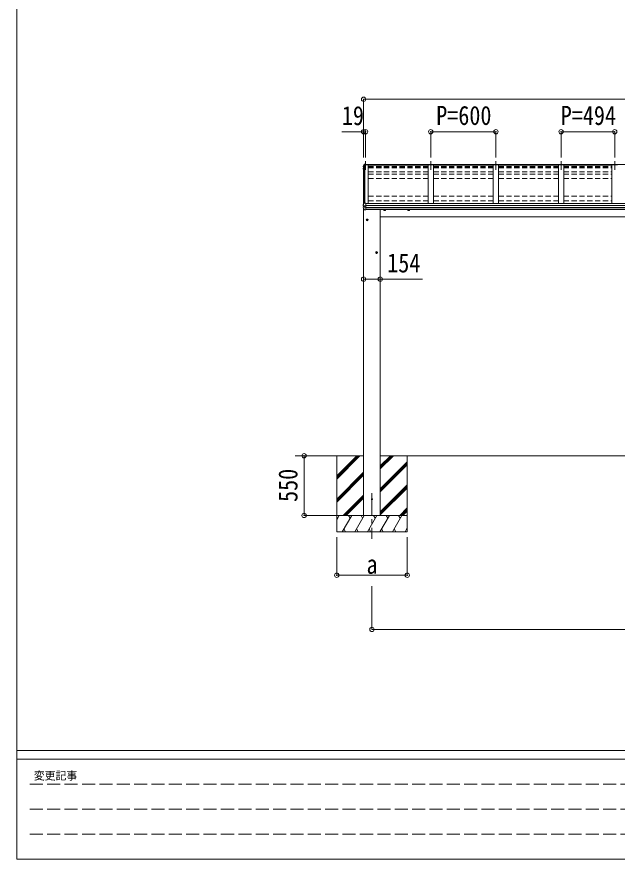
# Model space of a CAD drawing. Units: millimetres at full size, sheet at 1:40; some dimension numbers follow another scale. Extents: x -11243 to 11243, y -7760 to 7760.
# Drawn here: x -11243 to -5714, y -7760 to 0 of the extents above; entities that cross this region are included whole.
import ezdxf
from ezdxf.enums import TextEntityAlignment as Align

# ---------------------------------------------------------------- set-up
doc = ezdxf.new("R2010")
doc.units = ezdxf.units.MM
doc.header["$LTSCALE"] = 40
doc.header["$PDMODE"] = 32
doc.header["$PDSIZE"] = 40
for name, pattern in [('CHAIN1', [8, 5, -1, 1, -1]), ('DASHED1', [1.8, 1.2, -0.6]), ('DASHED3', [4, 3, -1])]:
    doc.linetypes.add(name, pattern=pattern)
for name, color, linetype, lineweight in [('0-0_0', 7, 'Continuous', 9), ('0-1_本体', 5, 'CHAIN1', 9), ('0-3_ELV2', 4, 'Continuous', 9), ('0-6_OTH_LINE', 6, 'Continuous', 9), ('F-0_240', 7, 'Continuous', 9)]:
    doc.layers.add(name, color=color, linetype=linetype, lineweight=lineweight)
doc.styles.add('ＭＳ ゴシック', font='')
doc.styles.get('ＭＳ ゴシック').set_extended_font_data('MS Gothic')

msp = doc.modelspace()

# ---------------------------------------------------------------- linework, layer by layer
at = {"layer": '0-0_0'}
for p, q in [((-8049.31, -4043.93), (-8678.92, -4043.93)), ((-8297.31, -4043.93), (-8297.31, -4743.93)), ((-8297.31, -4229.91), (-8111.33, -4043.93)), ((-8297.31, -4244.05), (-8097.18, -4043.93)), ((-8297.31, -4258.19), (-8083.04, -4043.93)), ((-8297.31, -4046.06), (-8295.18, -4043.93)), ((-3084.31, -4043.93), (-7895.31, -4043.93)), ((-7895.31, -4164.56), (-7774.68, -4043.93)), ((-7895.31, -4150.42), (-7788.82, -4043.93)), ((-7895.31, -4136.28), (-7802.96, -4043.93)), ((-7895.31, -4348.41), (-7647.31, -4100.41)), ((-7647.31, -4043.93), (-7647.31, -4743.93)), ((-7895.31, -4362.55), (-7647.31, -4114.55)), ((-7895.31, -4376.69), (-7647.31, -4128.7)), ((-8297.31, -4442.04), (-8049.31, -4194.04)), ((-8297.31, -4456.18), (-8049.31, -4208.19)), ((-8297.31, -4470.33), (-8049.31, -4222.33)), ((-7895.31, -4560.54), (-7647.31, -4312.54)), ((-7895.31, -4574.68), (-7647.31, -4326.68)), ((-7895.31, -4588.83), (-7647.31, -4340.83)), ((-8237.07, -4593.93), (-8049.31, -4406.17)), ((-8222.92, -4593.93), (-8049.31, -4420.32)), ((-8208.78, -4593.93), (-8049.31, -4434.46)), ((-7716.57, -4593.93), (-7647.31, -4524.67)), ((-7702.42, -4593.93), (-7647.31, -4538.82)), ((-7688.28, -4593.93), (-7647.31, -4552.96)), ((-7647.31, -4593.93), (-8297.31, -4593.93)), ((-8297.31, -4634.03), (-8274.16, -4593.93)), ((-8289.16, -4619.91), (-8297.31, -4605.8)), ((-8245.29, -4743.93), (-8158.69, -4593.93)), ((-8173.69, -4619.91), (-8188.69, -4593.93)), ((-8129.82, -4743.93), (-8043.22, -4593.93)), ((-8058.22, -4619.91), (-8073.22, -4593.93)), ((-8014.35, -4743.93), (-7927.75, -4593.93)), ((-7942.75, -4619.91), (-7957.75, -4593.93)), ((-7898.88, -4743.93), (-7812.28, -4593.93)), ((-7827.28, -4619.91), (-7842.28, -4593.93)), ((-7783.41, -4743.93), (-7696.81, -4593.93)), ((-7726.81, -4593.93), (-7711.81, -4619.91)), ((-8230.29, -4717.95), (-8215.29, -4743.93)), ((-8114.82, -4717.95), (-8099.82, -4743.93)), ((-7999.35, -4717.95), (-7984.35, -4743.93)), ((-7883.88, -4717.95), (-7868.88, -4743.93)), ((-7768.41, -4717.95), (-7753.41, -4743.93)), ((-7667.94, -4743.93), (-7647.31, -4708.19)), ((-7652.94, -4717.95), (-7647.31, -4727.71)), ((-8297.31, -4743.93), (-7647.31, -4743.93))]:
    msp.add_line(p, q, dxfattribs=at)
at = {"layer": '0-0_0', "linetype": 'DASHED1'}
msp.add_line((-8049.31, -4593.93), (-7895.31, -4593.93), dxfattribs=at)
at = {"layer": '0-1_本体'}
for p, q in [((-8030.81, -1330.95), (-8030.81, -1410.2)), ((-7430.81, -1330.95), (-7430.81, -1410.2)), ((-6830.81, -1330.95), (-6830.81, -1410.2)), ((-6230.81, -1330.95), (-6230.81, -1410.2)), ((-5736.81, -1330.95), (-5736.81, -1410.2)), ((-7972.31, -4387.99), (-7972.31, -4809.06))]:
    msp.add_line(p, q, dxfattribs=at)
at = {"layer": '0-3_ELV2'}
for p, q in [((-8052.64, -1396.61), (-8052.65, -1396.68)), ((-8052.28, -1378), (-8052.28, -1382.02)), ((-8051.23, -1383.29), (-8049.81, -1383.57)), ((-8049.81, -1395.35), (-8050.95, -1395.49)), ((-8049.81, -1381.7), (-8050.37, -1381.59)), ((-8049.81, -1382.04), (-8050.37, -1381.93)), ((-8049.81, -1380.67), (-8042.69, -1362.11)), ((-8049.81, -1380.67), (-8049.81, -1724.94)), ((-8042.98, -1361.95), (-8041.79, -1361.89)), ((-8042.81, -1362.43), (-8042.81, -1710.43)), ((-8042.69, -1362.11), (-8005.81, -1362.11)), ((-8041.64, -1361.68), (-8042.01, -1359.2)), ((-8041.79, -1361.89), (-8042.01, -1360.41)), ((-8027.81, -1355.97), (-8041.97, -1356.75)), ((-8030.81, -1361.07), (-8041.64, -1361.68)), ((-8041.64, -1361.68), (-8041.64, -1362.11)), ((-8041.64, -1362.06), (-8030.81, -1362.06)), ((-8037.11, -1715.79), (-8037.11, -1362.11)), ((-8030.81, -1358.83), (-8030.81, -1362.06)), ((-8030.81, -1358.83), (-8027.81, -1358.83)), ((-8027.81, -1358.83), (-8027.81, -1355.98)), ((-8005.81, -1362.11), (-8005.81, -1718.37)), ((-8005.81, -1367.51), (-7455.81, -1367.51)), ((-7405.81, -1362.11), (-7455.81, -1362.11)), ((-7455.81, -1362.11), (-7455.81, -1718.37)), ((-7405.81, -1362.11), (-7405.81, -1718.37)), ((-7405.81, -1367.51), (-6855.81, -1367.51)), ((-6805.81, -1362.11), (-6855.81, -1362.11)), ((-6855.81, -1362.11), (-6855.81, -1718.37)), ((-6805.81, -1362.11), (-6805.81, -1718.37)), ((-6805.81, -1367.51), (-6255.81, -1367.51)), ((-6205.81, -1362.11), (-6255.81, -1362.11)), ((-6255.81, -1362.11), (-6255.81, -1718.37)), ((-6205.81, -1362.11), (-6205.81, -1718.37)), ((-6205.81, -1367.51), (-5761.81, -1367.51)), ((-5711.81, -1362.11), (-5761.81, -1362.11)), ((-5761.81, -1362.11), (-5761.81, -1718.37)), ((-8052.68, -1396.95), (-8052.68, -1400.99)), ((-8049.81, -1399.37), (-8051.63, -1399.72)), ((-8050.66, -1401.06), (-8049.81, -1400.89)), ((-8052.85, -1757.29), (-8052.85, -1750.76)), ((-8052.38, -1738.73), (-8052.38, -1732.23)), ((-8044.81, -1748.38), (-8052.04, -1749.78)), ((-8051.51, -1739.73), (-8051.58, -1739.71)), ((-8051.51, -1739.73), (-8051.5, -1739.72)), ((-8044.26, -1740.66), (-8050.63, -1739.87)), ((-8049.81, -1739.97), (-8049.81, -1749.35)), ((-8049.31, -1763.44), (-8049.31, -4593.93)), ((-8044.81, -1740.59), (-8044.81, -1754.39)), ((-8027.81, -1740.66), (-8042.6, -1740.75)), ((-8027.81, -1754.51), (-8042.6, -1754.31)), ((-8040.18, -1777.73), (-8040.17, -1777.75)), ((-8027.81, -1778.82), (-8039.39, -1778.19)), ((-8027.81, -1778.82), (-8027.81, -1715.34)), ((-8027.81, -1718.37), (-2951.81, -1718.37)), ((-8027.81, -1737.9), (-2951.81, -1737.9)), ((-8027.81, -1738.8), (-2951.81, -1738.8)), ((-8027.81, -1756.04), (-2951.81, -1756.04)), ((-8027.81, -1758), (-2951.81, -1758)), ((-8027.81, -1776.03), (-2951.81, -1776.03)), ((-7895.31, -1776.03), (-7895.31, -4593.93)), ((-7895.31, -1843.93), (-3084.31, -1843.93))]:
    msp.add_line(p, q, dxfattribs=at)
at = {"layer": '0-3_ELV2', "linetype": 'DASHED1'}
for p, q in [((-8005.81, -1377.63), (-7455.81, -1377.63)), ((-8005.81, -1382.48), (-7455.81, -1382.48)), ((-8005.81, -1384.01), (-7455.81, -1384.01)), ((-8005.81, -1385.97), (-7455.81, -1385.97)), ((-8005.81, -1389.74), (-7455.81, -1389.74)), ((-7405.81, -1377.63), (-6855.81, -1377.63)), ((-7405.81, -1382.48), (-6855.81, -1382.48)), ((-7405.81, -1384.01), (-6855.81, -1384.01)), ((-7405.81, -1385.97), (-6855.81, -1385.97)), ((-7405.81, -1389.74), (-6855.81, -1389.74)), ((-6805.81, -1377.63), (-6255.81, -1377.63)), ((-6805.81, -1382.48), (-6255.81, -1382.48)), ((-6805.81, -1384.01), (-6255.81, -1384.01)), ((-6805.81, -1385.97), (-6255.81, -1385.97)), ((-6805.81, -1389.74), (-6255.81, -1389.74)), ((-6205.81, -1377.63), (-5761.81, -1377.63)), ((-6205.81, -1382.48), (-5761.81, -1382.48)), ((-6205.81, -1384.01), (-5761.81, -1384.01)), ((-6205.81, -1385.97), (-5761.81, -1385.97)), ((-6205.81, -1389.74), (-5761.81, -1389.74)), ((-8005.81, -1427.05), (-7455.81, -1427.05)), ((-8005.81, -1448.21), (-7455.81, -1448.21)), ((-7405.81, -1427.05), (-6855.81, -1427.05)), ((-7405.81, -1448.21), (-6855.81, -1448.21)), ((-6805.81, -1427.05), (-6255.81, -1427.05)), ((-6805.81, -1448.21), (-6255.81, -1448.21)), ((-6205.81, -1427.05), (-5761.81, -1427.05)), ((-6205.81, -1448.21), (-5761.81, -1448.21)), ((-8005.81, -1490.72), (-7455.81, -1490.72)), ((-7405.81, -1490.72), (-6855.81, -1490.72)), ((-6805.81, -1490.72), (-6255.81, -1490.72)), ((-6205.81, -1490.72), (-5761.81, -1490.72)), ((-8005.81, -1651), (-7455.81, -1651)), ((-8005.81, -1693.51), (-7455.81, -1693.51)), ((-7405.81, -1651), (-6855.81, -1651)), ((-7405.81, -1693.51), (-6855.81, -1693.51)), ((-6805.81, -1651), (-6255.81, -1651)), ((-6805.81, -1693.51), (-6255.81, -1693.51)), ((-6205.81, -1651), (-5761.81, -1651)), ((-6205.81, -1693.51), (-5761.81, -1693.51))]:
    msp.add_line(p, q, dxfattribs=at)
at = {"layer": '0-3_ELV2'}
for points in [[(-8052.65, -1396.63), (-8052.68, -1396.8), (-8052.68, -1396.94)], [(-8044.61, -1357.95), (-8048.86, -1368.57), (-8052.2, -1377.51), (-8052.27, -1377.78), (-8052.28, -1377.84)], [(-8052.27, -1377.84), (-8052.28, -1377.95), (-8052.28, -1378.01)], [(-8044.61, -1361.52), (-8045.61, -1364.01), (-8046.59, -1366.51), (-8047.56, -1369.01), (-8048.52, -1371.52), (-8049.46, -1374.03), (-8050.39, -1376.54), (-8051.31, -1379.06), (-8052.21, -1381.59)], [(-8027.81, -1358.41), (-8042.01, -1359.2), (-8042.01, -1360.41), (-8043.13, -1360.46)], [(-8041.7, -1362.11), (-8041.79, -1361.54), (-8041.79, -1361.89)], [(-8030.81, -1362.11), (-8030.81, -1358.84), (-2948.81, -1358.84)], [(-8052.51, -1401.64), (-8051.05, -1404.18), (-8049.81, -1406.3)], [(-8052.32, -1731.89), (-8052.37, -1732.1), (-8052.38, -1732.23)], [(-8044.45, -1711.09), (-8045.48, -1713.67), (-8046.5, -1716.26), (-8047.51, -1718.85), (-8048.5, -1721.45), (-8049.48, -1724.05), (-8050.44, -1726.66), (-8051.39, -1729.28), (-8052.32, -1731.89)], [(-8049.03, -1739.95), (-8050.27, -1739.91), (-8051.5, -1739.72)], [(-8044.26, -1740.66), (-8044.01, -1740.69), (-8043.86, -1740.7)], [(-8027.81, -1715.34), (-8041.81, -1716.02), (-8041.81, -1710.37), (-8043.57, -1710.47)], [(-7854.81, -1783.73), (-7861.31, -1779.97), (-7861.31, -1776.03)], [(-7854.81, -1783.73), (-7848.31, -1779.97), (-7848.31, -1776.03)], [(-7634.82, -1783.73), (-7641.32, -1779.97), (-7641.32, -1776.03)], [(-7634.82, -1783.73), (-7628.32, -1779.97), (-7628.32, -1776.03)], [(-8016.31, -1878.73), (-8022.81, -1874.97), (-8022.81, -1867.47), (-8016.31, -1863.72)], [(-8016.31, -1878.73), (-8009.81, -1874.97), (-8009.81, -1867.47), (-8016.31, -1863.72)], [(-7929.31, -2178.73), (-7935.81, -2174.97), (-7935.81, -2167.47), (-7929.31, -2163.72)], [(-7929.31, -2178.73), (-7922.81, -2174.97), (-7922.81, -2167.47), (-7929.31, -2163.72)]]:
    msp.add_lwpolyline(points, dxfattribs=at)
for centre, radius in [((-8016.31, -1871.22), 8.5), ((-8016.31, -1871.22), 7.7), ((-8016.31, -1871.22), 6.5), ((-7929.31, -2171.22), 8.5), ((-7929.31, -2171.22), 7.7), ((-7929.31, -2171.22), 6.5), ((-7972.31, -4443.93), 5)]:
    msp.add_circle(centre, radius, dxfattribs=at)
for centre, radius, start, end in [((-8051.38, -1396.9), 1.3, 99.76805, 169.97457), ((-8050.98, -1382.02), 1.3, 160.55137, 259.11062), ((-8050.93, -1397.83), 2.32, 92.65141, 119.69627), ((-8050.32, -1381.64), 0.299, 160.48478, 259.11069), ((-7580.87, -1548.52), 498.52, 158.04646, 160.43093), ((-8050.32, -1381.29), 0.3, 212.93591, 259.04607), ((-8043.04, -1362.16), 1.7, 92.9577, 157.99775), ((-8042.39, -1359.33), 2.62, 80.76, 148.16555), ((-8042.97, -1362.25), 0.3, 92.95769, 158.00506), ((-8051.39, -1400.99), 1.3, 100.8784, 209.72862), ((-8050.6, -1401.35), 0.299, 100.87832, 209.80871), ((-7618.04, -1152.74), 499.04, 209.85327, 210.09589), ((-7618.04, -1153.09), 499.04, 209.85327, 210.09589), ((-8051.85, -1750.76), 0.998, 100.914, 179.94879), ((-8051.85, -1757.29), 1, 180, 210.67851), ((-7657.91, -1523.58), 459.05, 210.67556, 213.61643), ((-8051.38, -1738.73), 1, 180, 258.54639), ((-8045.15, -1738.03), 16.37, 271.41275, 274.51688), ((-8043.52, -1711.47), 1, 92.95955, 157.94622), ((-8039.34, -1777.19), 1, 213.61937, 266.89265), ((-7854.81, -1776.22), 8.5, 178.68482, 1.31518), ((-7854.81, -1776.22), 7.7, 178.54815, 1.45185), ((-7854.81, -1776.22), 6.5, 178.27991, 1.72009), ((-7634.82, -1776.22), 8.5, 178.68472, 1.31528), ((-7634.82, -1776.22), 7.7, 178.54804, 1.45196), ((-7634.82, -1776.22), 6.5, 178.27976, 1.72024)]:
    msp.add_arc(centre, radius, start, end, dxfattribs=at)
for centre, major_axis, ratio, start_param, end_param in [((-8043.81, -1754.19), (1, 0.195), 0.067217, 3.1284981, 3.4826308), ((-8043.96, -1733.14), (9.96, -2.12), 0.734427, 4.8771941, 5.0024979), ((-8043.96, -1761.91), (9.97, 1.96), 0.736539, 1.29146, 1.4167637)]:
    msp.add_ellipse(centre, major_axis=major_axis, ratio=ratio, start_param=start_param, end_param=end_param, dxfattribs=at)
at = {"layer": '0-6_OTH_LINE'}
for p, q in [((-8049.81, -758.84), (-8049.81, -1294.3)), ((-8049.81, -758.84), (-2929.81, -758.84)), ((-8049.81, -1058.84), (-8250.03, -1058.84)), ((-8049.81, -1058.84), (-8049.81, -1294.3)), ((-8030.81, -1058.84), (-8049.81, -1058.84)), ((-8030.81, -1058.84), (-8030.81, -1294.3)), ((-7430.81, -1058.84), (-7430.81, -1294.3)), ((-7430.81, -1058.84), (-6830.81, -1058.84)), ((-6830.81, -1058.84), (-6830.81, -1294.3)), ((-6230.81, -1058.84), (-6230.81, -1294.3)), ((-6230.81, -1058.84), (-5736.81, -1058.84)), ((-5736.81, -1058.84), (-5736.81, -1294.3)), ((-8049.31, -2416.62), (-7895.31, -2416.62)), ((-8597.31, -4043.93), (-8298.31, -4043.93)), ((-8597.31, -4593.93), (-8597.31, -4043.93)), ((-8597.31, -4593.93), (-8298.31, -4593.93)), ((-8297.31, -5143.91), (-8297.31, -4793.93)), ((-7647.31, -5143.91), (-7647.31, -4793.93)), ((-8297.31, -5143.91), (-7647.31, -5143.91)), ((-7972.31, -5643.93), (-7972.31, -5243.93)), ((-7972.31, -5643.93), (-3007.31, -5643.93))]:
    msp.add_line(p, q, dxfattribs=at)
at = {"layer": '0-6_OTH_LINE', "lineweight": 18}
msp.add_line((-7895.31, -2416.62), (-7506.1, -2416.62), dxfattribs=at)
at = {"layer": '0-6_OTH_LINE'}
for p in [(-8049.81, -758.84), (-8049.81, -1058.84), (-8030.81, -1058.84), (-7430.81, -1058.84), (-6830.81, -1058.84), (-6230.81, -1058.84), (-5736.81, -1058.84), (-8049.31, -2416.62), (-7895.31, -2416.62), (-8597.31, -4043.93), (-8597.31, -4593.93), (-8297.31, -5143.91), (-7647.31, -5143.91), (-7972.31, -5643.93)]:
    msp.add_point(p, dxfattribs=at)
at = {"layer": 'F-0_240', "color": 5}
for p, q in [((-11242.74, 7760), (-11242.74, -7760)), ((-11242.74, -6760), (10677.26, -6760)), ((-11242.74, -6840), (7121.58, -6840)), ((-11242.74, -7760), (10677.26, -7760))]:
    msp.add_line(p, q, dxfattribs=at)
at = {"layer": 'F-0_240', "color": 4, "linetype": 'DASHED3'}
for p, q in [((-11122.75, -7070), (-4718.42, -7070)), ((-11122.75, -7300), (-4718.42, -7300)), ((-11122.75, -7530), (-4718.42, -7530))]:
    msp.add_line(p, q, dxfattribs=at)

# ---------------------------------------------------------------- texts
at = {"layer": '0-6_OTH_LINE', "color": 7, "style": 'ＭＳ ゴシック', "width": 0.85}
for s, p in [('19', (-8249.71, -1050.42)), ('P=600', (-7380.81, -1048.84)), ('P=494', (-6233.81, -1048.84)), ('154', (-7831.81, -2407.19)), ('a', (-8022.31, -5183.91))]:
    msp.add_text(s, height=176, dxfattribs=at).set_placement(p, align=Align.BOTTOM_LEFT)
msp.add_text('550', height=176, rotation=90, dxfattribs=at).set_placement((-8605.31, -4468.93), align=Align.BOTTOM_LEFT)
at = {"layer": 'F-0_240', "style": 'ＭＳ ゴシック'}
msp.add_text('変更記事', height=73.31, dxfattribs=at).set_placement((-11086.44, -7050), align=Align.BOTTOM_LEFT)

doc.saveas('drawing.dxf')
